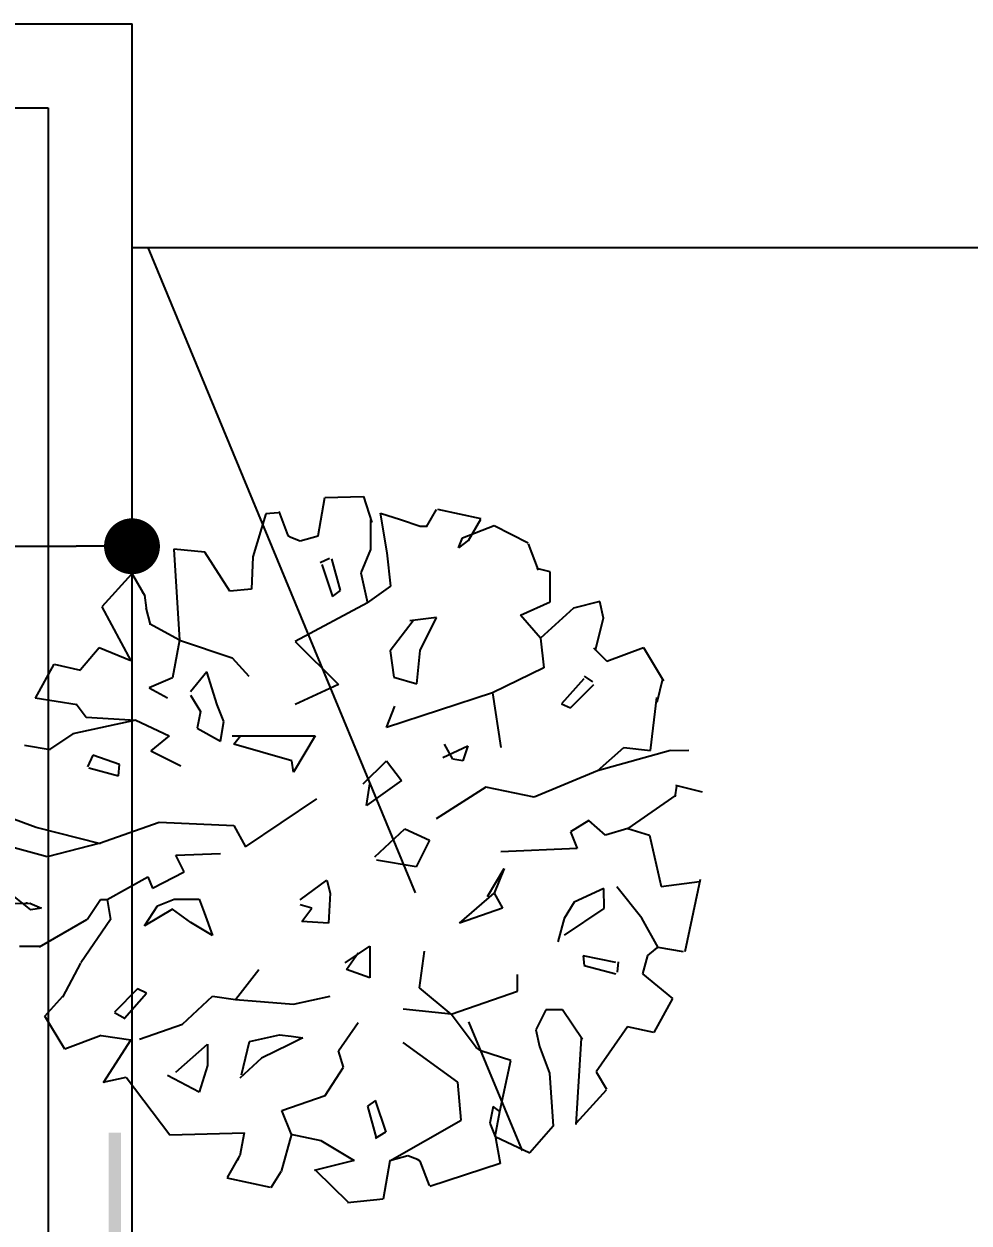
# Model space of a CAD drawing. Header units: millimetres. Extents: x 15495 to 166182, y -39946 to 18307.
# Drawn here: x 41944 to 42790, y 11658 to 12731 of the extents above; entities that cross this region are included whole.
import ezdxf
from ezdxf.enums import TextEntityAlignment as Align

# ---------------------------------------------------------------- set-up
doc = ezdxf.new("R2010")
doc.units = ezdxf.units.MM
doc.header["$LTSCALE"] = 1000
doc.linetypes.add('CENTER', pattern=[2, 1.25, -0.25, 0.25, -0.25])
doc.layers.get('0').update_dxf_attribs({"linetype": 'CONTINUOUS'})
for name, color, linetype in [('SF-A_ELSE-100', 6, 'CONTINUOUS'), ('SF-A_ELSE-50', 6, 'CONTINUOUS'), ('SF-E_DIM-50', 3, 'CONTINUOUS'), ('SF-E_TEXT-100', 3, 'CONTINUOUS'), ('SF-F_HIDE-100', 12, 'CONTINUOUS'), ('SF-F_HIDE-50', 12, 'CONTINUOUS'), ('SF_A_GARD', 3, 'CONTINUOUS')]:
    doc.layers.add(name, color=color, linetype=linetype)
doc.styles.add('DIM', font='romans.shx', dxfattribs={"width": 0.8, "bigfont": 'bigfont.shx'})
doc.styles.add('ROOM_TATE', font='romans.shx', dxfattribs={"width": 0.8, "bigfont": 'bigfont.shx'})
doc.dimstyles.new('DIM50_3_3', dxfattribs={"dimscale": 50, "dimtxt": 3, "dimasz": 1, "dimexe": 0, "dimexo": 1, "dimgap": 0.5, "dimtad": 1, "dimdec": 1, "dimdsep": 46, "dimlunit": 6, "dimtxsty": 'DIM', "dimblk1": 'DOT', "dimblk2": 'DOT', "dimsah": 1, "dimcen": 1, "dimclrd": 256, "dimclre": 256, "dimclrt": 256, "dimadec": 0, "dimazin": 0, "dimtfac": 1, "dimtdec": 1, "dimtix": 1, "dimtmove": 2, "dimatfit": 3, "dimldrblk": 'DOT', "dimfxl": 1, "dimtvp": 0.833333, "dimtolj": 1, "dimarcsym": 0})

# ---------------------------------------------------------------- blocks, each defined once
blk = doc.blocks.new('SF-BLOCK_100')
at = {"layer": 'SF-A_ELSE-100'}
for p, q in [((10800, 12800), (12000, 12800)), ((12000, 11050), (12000, 12800)), ((10880, 12725), (11925, 12725)), ((11925, 12725), (11925, 10975))]:
    blk.add_line(p, q, dxfattribs=at)
at = {"layer": 'SF-F_HIDE-100', "ltscale": 0.5}
blk.add_line((12000, 12600), (14400, 12600), dxfattribs=at)
at = {"layer": 'SF-F_HIDE-100', "linetype": 'CENTER', "ltscale": 0.5}
blk.add_line((12014.11, 12600), (14200, 7325), dxfattribs=at)
at = {"layer": 'SF_A_GARD'}
for p, q in [((12166.73, 12341.98), (12172.58, 12376.24)), ((12172.58, 12376.24), (12207.21, 12377.02)), ((12207.21, 12377.02), (12214.6, 12354)), ((12119.79, 12361.76), (12108.12, 12323.09)), ((12130.92, 12362.57), (12119.79, 12361.76)), ((12131.34, 12363.86), (12139.47, 12342.14)), ((12222.27, 12362.35), (12240.13, 12356.51)), ((12228.41, 12326.74), (12222.27, 12362.35)), ((12263.6, 12350), (12272.42, 12365.49)), ((12273.44, 12365.76), (12312.22, 12357.32)), ((12213.4, 12356.36), (12213.55, 12329.63)), ((12240.13, 12356.51), (12257.98, 12350.66)), ((12257.98, 12350.66), (12263.92, 12350.7)), ((12295.66, 12340.27), (12324.2, 12351.35)), ((12311.85, 12356.69), (12300.82, 12337.34)), ((12324.2, 12351.35), (12354.61, 12335.73)), ((12139.47, 12342.14), (12142.05, 12340.66)), ((12142.05, 12340.66), (12150.52, 12337.54)), ((12150.52, 12337.54), (12166.73, 12341.98)), ((12292.18, 12331.15), (12295.66, 12340.27)), ((12302.29, 12339.92), (12303.03, 12341.21)), ((12065.04, 12327.3), (12037.55, 12330.12)), ((12037.55, 12330.12), (12042.45, 12248.47)), ((12213.55, 12329.63), (12204.75, 12308.79)), ((12301.19, 12337.97), (12292.18, 12331.15)), ((12354.51, 12334.8), (12363.54, 12311.09)), ((12087.5, 12292.53), (12065.04, 12327.3)), ((12108.12, 12323.09), (12106.8, 12294.12)), ((12176.61, 12321.82), (12168.42, 12317.94)), ((12186.68, 12293), (12178.91, 12321.36)), ((12231.55, 12297.06), (12228.41, 12326.74)), ((11973.24, 12278.73), (11999.94, 12308.09)), ((12000.3, 12307.45), (12011.55, 12288.23)), ((12169.98, 12316.19), (12179.41, 12287.74)), ((12204.75, 12308.79), (12210.84, 12282.09)), ((12374.04, 12309.72), (12362.14, 12312.63)), ((12374.18, 12282.99), (12374.04, 12309.72)), ((12210.84, 12282.09), (12231.55, 12297.06)), ((12010.05, 12290.79), (12009.3, 12292.07)), ((12011.18, 12288.86), (12012.59, 12277.64)), ((12106.8, 12294.12), (12087.5, 12292.53)), ((12179.41, 12287.74), (12186.68, 12293)), ((11973.15, 12278.48), (11999.03, 12229.99)), ((12012.5, 12277.58), (12016.3, 12262.76)), ((12210.84, 12282.09), (12146.08, 12247.47)), ((12347.52, 12270.97), (12374.18, 12282.99)), ((12395.01, 12277.17), (12365.45, 12250.28)), ((12418.73, 12283.24), (12395.01, 12277.17)), ((12421.78, 12268.41), (12418.73, 12283.24)), ((12251.7, 12265.94), (12231.05, 12239.1)), ((12272.47, 12269.02), (12248.73, 12265.92)), ((12257.78, 12239.24), (12272.47, 12269.02)), ((12365.45, 12250.28), (12347.52, 12270.97)), ((12421.7, 12268.34), (12414.43, 12239.35)), ((12042.45, 12248.47), (12015.64, 12263.17)), ((12042.45, 12248.47), (12036.28, 12214.84)), ((12042.45, 12248.47), (12089.7, 12232.64)), ((12146.08, 12247.47), (12184.66, 12208.91)), ((12365.45, 12250.28), (12368.66, 12223.74)), ((11970.75, 12241.72), (11953.78, 12221.94)), ((11999.03, 12229.99), (11970.75, 12241.72)), ((12089.7, 12232.64), (12104.53, 12216.33)), ((12231.05, 12239.1), (12234.15, 12215.35)), ((12254.98, 12209.53), (12257.78, 12239.24)), ((12413.02, 12241.64), (12424.96, 12229.83)), ((12424.96, 12229.83), (12457.57, 12241.89)), ((12457.57, 12241.89), (12475.55, 12212.29)), ((11913.73, 12196.62), (11930.37, 12226.99)), ((11930.37, 12226.99), (11954, 12221.89)), ((12368.66, 12223.74), (12322.66, 12201.5)), ((12036.28, 12214.84), (12015.5, 12205.95)), ((12067.06, 12220.36), (12052.3, 12202.46)), ((12076.13, 12190.72), (12067.06, 12220.36)), ((12234.15, 12215.35), (12254.98, 12209.53)), ((12404.26, 12214.11), (12384.33, 12191.73)), ((12412.44, 12211.19), (12404.99, 12216.34)), ((12474.71, 12213.69), (12469.63, 12192.87)), ((12015.5, 12205.95), (12031.82, 12197.05)), ((12184.66, 12208.91), (12146.08, 12191.12)), ((12322.66, 12201.5), (12227.69, 12170.36)), ((12322.66, 12201.5), (12330.08, 12152.56)), ((12392.52, 12188.06), (12413.19, 12208.96)), ((11913.45, 12196.84), (11950.98, 12191.11)), ((11949.98, 12191.55), (11958.95, 12179.72)), ((12052.32, 12199.49), (12061.31, 12184.69)), ((12082.15, 12175.9), (12076.13, 12190.72)), ((12227.69, 12170.36), (12235.11, 12189.64)), ((12384.33, 12191.73), (12392.52, 12188.06)), ((12464.02, 12149.84), (12469.7, 12197.39)), ((11958.95, 12179.72), (12003.52, 12177)), ((12061.31, 12184.69), (12058.43, 12169.83)), ((12003.52, 12177), (11947.16, 12164.8)), ((12003.52, 12177), (12033.31, 12162.94)), ((12058.43, 12169.83), (12079.28, 12158.06)), ((12079.28, 12158.06), (12082.15, 12175.9)), ((11947.04, 12164.73), (11926.32, 12150.88)), ((12033.31, 12162.94), (12016.99, 12149.6)), ((12089.7, 12162.94), (12163.89, 12162.94)), ((12091.18, 12155.53), (12097.11, 12162.94)), ((12163.89, 12162.94), (12144.6, 12130.32)), ((11903.84, 12154.71), (11926.71, 12150.89)), ((12016.99, 12149.6), (12043.7, 12136.25)), ((12143.11, 12140.7), (12091.18, 12155.53)), ((12278.14, 12143.67), (12300.4, 12154.05)), ((12287.04, 12142.18), (12279.63, 12155.53)), ((12300.4, 12154.05), (12295.95, 12140.7)), ((12416.6, 12131.76), (12440.24, 12152.68)), ((12481.84, 12149.94), (12416.6, 12131.76)), ((12440.24, 12152.68), (12464.02, 12149.84)), ((12480.35, 12149.94), (12498.17, 12150.04)), ((11965.01, 12145.75), (11960.04, 12135.1)), ((11988.85, 12137.33), (11965.01, 12145.75)), ((11987.84, 12127.27), (11988.85, 12137.33)), ((12144.6, 12130.32), (12143.11, 12140.7)), ((12206.92, 12119.94), (12227.69, 12140.7)), ((12227.69, 12140.7), (12241.05, 12122.9)), ((12295.95, 12140.7), (12287.04, 12142.18)), ((11961.43, 12134.2), (11987.84, 12127.27)), ((12416.6, 12131.76), (12359.75, 12108.08)), ((12241.05, 12122.9), (12209.89, 12100.66)), ((12209.89, 12100.66), (12212.85, 12119.94)), ((12316.72, 12116.97), (12272.21, 12088.8)), ((12359.75, 12108.08), (12316.72, 12116.97)), ((12487.15, 12118), (12485.72, 12108.34)), ((12486.44, 12118.76), (12510.24, 12112.95)), ((12101.57, 12063.59), (12165.37, 12106.59)), ((12486.49, 12109.85), (12443.59, 12079.92)), ((11914.35, 12080.86), (11889.12, 12090.19)), ((11970.98, 12066.81), (12024.41, 12085.83)), ((12024.41, 12085.83), (12091.18, 12082.87)), ((12091.18, 12082.87), (12101.57, 12063.59)), ((12408.72, 12087.32), (12392.4, 12076.94)), ((12423.56, 12073.97), (12408.72, 12087.32)), ((11913.9, 12081.2), (11971.52, 12066.67)), ((12217.31, 12054.7), (12244.01, 12079.9)), ((12244.01, 12079.9), (12266.27, 12069.52)), ((12392.4, 12076.94), (12398.33, 12062.11)), ((12443.59, 12079.92), (12423.56, 12073.97)), ((12443.59, 12079.92), (12462.93, 12074.08)), ((12462.93, 12074.08), (12473.58, 12028.1)), ((11924, 12054.79), (11891.28, 12063.52)), ((11971.46, 12066.93), (11924, 12054.79)), ((12266.27, 12069.52), (12254.4, 12045.8)), ((12398.33, 12062.11), (12330.08, 12059.14)), ((12039.24, 12056.18), (12079.31, 12057.66)), ((12046.66, 12041.35), (12039.24, 12056.18)), ((12254.4, 12045.8), (12218.79, 12051.73)), ((12018.47, 12026.52), (12046.66, 12041.35)), ((12318.21, 12019.1), (12333.04, 12044.31)), ((12333.04, 12044.31), (12324.14, 12022.07)), ((11977.67, 12016.47), (12014.02, 12036.9)), ((12014.02, 12036.9), (12018.47, 12026.52)), ((12150.53, 12016.14), (12174.27, 12033.93)), ((12174.27, 12033.93), (12177.24, 12022.07)), ((12473.58, 12028.1), (12507.71, 12032.75)), ((12508.31, 12034.33), (12494.59, 11969.55)), ((11909.48, 12007.22), (11885.62, 12026.4)), ((12177.24, 12022.07), (12175.76, 11995.38)), ((12292.98, 11995.38), (12324.14, 12022.07)), ((12324.14, 12022.07), (12331.56, 12008.73)), ((12422.31, 12026.31), (12395.64, 12014.28)), ((12422.41, 12008.49), (12422.31, 12026.31)), ((12456.2, 11999.83), (12433.94, 12028)), ((11887.17, 12013.03), (11909.44, 12013.15)), ((11906.47, 12013.13), (11904.99, 12013.13)), ((11908.71, 12013.16), (11919.13, 12008.76)), ((11919.13, 12008.76), (11909.48, 12007.22)), ((11959.95, 11998.55), (11971.74, 12016.44)), ((11971.74, 12016.44), (11977.67, 12016.47)), ((11977.67, 12016.47), (11980.74, 11998.67)), ((12011.14, 11992.85), (12022.93, 12010.74)), ((12036.31, 12007.84), (12011.14, 11992.85)), ((12022.93, 12010.74), (12037.74, 12016.76)), ((12052.71, 11996.05), (12036.31, 12007.84)), ((12037.74, 12016.76), (12060.02, 12016.88)), ((12060.02, 12016.88), (12064.54, 12005.02)), ((12160.92, 12008.73), (12150.53, 12011.69)), ((12152.02, 11996.86), (12160.92, 12008.73)), ((12331.56, 12008.73), (12292.98, 11995.38)), ((12395.64, 12014.28), (12386.82, 11999.38)), ((12386.9, 11984.53), (12422.41, 12008.49)), ((11917.08, 11974.3), (11959.64, 11998.66)), ((11980.74, 11998.67), (11954.23, 11959.91)), ((12072.08, 11984.28), (12052.71, 11996.05)), ((12064.54, 12005.02), (12072.08, 11984.28)), ((12175.76, 11995.38), (12152.02, 11996.86)), ((12386.82, 11999.38), (12380.99, 11978.56)), ((12470.7, 11973.64), (12456.2, 11999.83)), ((11917.09, 11974.59), (11899.26, 11974.49)), ((12190.6, 11959.79), (12212.85, 11974.62)), ((12212.85, 11974.62), (12212.85, 11946.44)), ((12192.08, 11953.86), (12202.47, 11968.69)), ((12257.37, 11937.55), (12261.82, 11970.17)), ((12432.98, 11960.18), (12403.63, 11966.24)), ((12403.63, 11966.24), (12404.55, 11957.32)), ((12461.2, 11966.36), (12456.95, 11950.11)), ((12468.14, 11972.14), (12461.2, 11966.36)), ((12470.7, 11973.64), (12468.14, 11972.14)), ((12493.58, 11969.81), (12470.7, 11973.64)), ((11953.92, 11959.65), (11937.75, 11929.12)), ((12092.66, 11927.17), (12113.44, 11953.86)), ((12212.85, 11946.44), (12192.08, 11953.86)), ((12404.55, 11957.32), (12432.99, 11949.87)), ((12434.54, 11951.64), (12435.27, 11960.67)), ((12344.91, 11934.58), (12344.91, 11949.41)), ((12456.95, 11950.11), (12483.69, 11927.9)), ((12004.91, 11936.47), (11984.24, 11915.57)), ((11993.17, 11910.42), (12013.1, 11932.81)), ((12013.1, 11932.81), (12004.91, 11936.47)), ((12285.56, 11913.82), (12257.37, 11937.55)), ((12285.56, 11913.82), (12344.91, 11934.58)), ((11921.88, 11912.24), (11938.12, 11930.15)), ((12045.18, 11904.92), (12071.89, 11930.13)), ((12071.89, 11930.13), (12092.66, 11927.17)), ((12092.66, 11927.17), (12144.6, 11922.72)), ((12144.6, 11922.72), (12177.24, 11930.13)), ((12483.69, 11927.9), (12467.05, 11897.54)), ((11939.87, 11882.65), (11921.88, 11912.24)), ((11984.23, 11915.26), (11993.91, 11910.12)), ((12285.56, 11913.82), (12242.53, 11918.27)), ((12307.82, 11884.16), (12285.56, 11913.82)), ((12370.26, 11917.66), (12361.45, 11899.79)), ((12385.11, 11917.74), (12370.26, 11917.66)), ((12403.08, 11891.11), (12385.11, 11917.74)), ((12006.6, 11891.58), (12045.18, 11904.92)), ((12184.66, 11881.2), (12202.47, 11906.41)), ((12361.45, 11899.79), (12364.5, 11884.95)), ((12443.42, 11902.64), (12415.45, 11862.2)), ((12467.05, 11897.54), (12443.42, 11902.64)), ((11972.47, 11894.7), (11939.87, 11882.65)), ((11972.46, 11894.78), (11998.84, 11890.84)), ((11998.84, 11890.84), (11974.18, 11852.47)), ((12098.01, 11859.68), (12105.27, 11889.42)), ((12105.27, 11889.42), (12131.97, 11895.51)), ((12131.97, 11895.51), (12142.37, 11894.08)), ((12152.77, 11892.65), (12140.93, 11886.64)), ((12142.37, 11894.08), (12152.77, 11892.65)), ((12401.81, 11892.31), (12397.04, 11815.06)), ((12039.24, 11861.92), (12067.44, 11887.13)), ((12067.44, 11887.13), (12067.44, 11867.85)), ((12140.93, 11886.64), (12115.75, 11874.63)), ((12189.11, 11866.37), (12184.66, 11881.2)), ((12291.5, 11853.02), (12242.53, 11888.61)), ((12312.27, 11881.2), (12307.82, 11884.16)), ((12338.98, 11872.3), (12312.27, 11881.2)), ((12364.5, 11884.95), (12373.54, 11861.24)), ((12067.44, 11867.85), (12060.02, 11844.13)), ((12115.75, 11874.63), (12096.54, 11856.7)), ((12329.19, 11826.85), (12338.98, 11872.3)), ((11974.1, 11853.09), (11994.87, 11857.66)), ((11994.87, 11857.66), (12033.77, 11805.9)), ((12060.02, 11844.13), (12031.82, 11858.96)), ((12172.79, 11841.16), (12189.11, 11866.37)), ((12373.54, 11861.24), (12376.77, 11813.74)), ((12415.45, 11862.2), (12424.45, 11846.82)), ((12294.46, 11818.92), (12291.5, 11853.02)), ((12134.21, 11827.82), (12172.79, 11841.16)), ((12218.02, 11836.79), (12210.75, 11831.53)), ((12227.44, 11808.34), (12218.02, 11836.79)), ((12424.18, 11845.81), (12397.48, 11816.43)), ((12142.81, 11806.37), (12134.21, 11827.82)), ((12210.75, 11831.53), (12218.52, 11803.17)), ((12323.22, 11831.27), (12320.33, 11816.41)), ((12329.19, 11826.85), (12323.22, 11831.27)), ((12324.86, 11804.55), (12329.19, 11826.85)), ((12230.7, 11782.55), (12294.46, 11818.92)), ((12320.33, 11816.41), (12324.86, 11804.55)), ((12376.77, 11813.74), (12356.11, 11789.87)), ((12033.77, 11805.9), (12100.58, 11807.76)), ((12100.46, 11807.67), (12096.49, 11787.05)), ((12142.83, 11806.45), (12133.36, 11772.98)), ((12142.18, 11806.51), (12168.94, 11800.72)), ((12217.8, 11802.94), (12227.05, 11808.56)), ((12324.79, 11806.7), (12329.33, 11780.18)), ((12324.86, 11804.55), (12356.12, 11789.87)), ((12168.94, 11800.72), (12198.74, 11783.06)), ((12085.58, 11767.85), (12096.61, 11787.19)), ((12095.14, 11784.61), (12094.4, 11783.33)), ((12198.74, 11783.06), (12163.15, 11773.95)), ((12230.7, 11782.55), (12224.84, 11748.29)), ((12246.91, 11786.99), (12230.7, 11782.55)), ((12255.38, 11783.87), (12246.91, 11786.99)), ((12257.96, 11782.4), (12255.38, 11783.87)), ((12266.09, 11760.67), (12257.96, 11782.4)), ((12133.32, 11772.96), (12124.12, 11758.43)), ((12164.62, 11773.96), (12193, 11745.9)), ((12329.33, 11780.18), (12266.36, 11759.67)), ((12123.99, 11758.77), (12085.2, 11767.21)), ((12192.87, 11745.26), (12224.78, 11748.78))]:
    blk.add_line(p, q, dxfattribs=at)
at = {"layer": 'SF-E_TEXT-100', "style": 'ROOM_TATE', "width": 0.8}
blk.add_text('バルコニ｜', height=300, dxfattribs=at).set_placement((11456.61, 11627.92), align=Align.MIDDLE)
blk = doc.blocks.new('DOT')
at = {"color": 0, "linetype": 'ByBlock'}
blk.add_line((-0.5, 0), (-1, 0), dxfattribs=at)
at = {"color": 0, "linetype": 'ByBlock', "const_width": 0.5}
blk.add_lwpolyline([(-0.25, 0, 1), (0.25, 0, 1)], format="xyb", close=True, dxfattribs=at)
blk = doc.blocks.new('*D367')
at = {"layer": 'SF-E_DIM-50', "lineweight": -2}
for p, q in [((40740.7, 12352.4), (40740.7, 12263.6)), ((42040.7, 12352.4), (42040.7, 12263.6)), ((40790.7, 12263.6), (41990.7, 12263.6))]:
    blk.add_line(p, q, dxfattribs=at)
at = {"layer": 'SF-E_DIM-50', "lineweight": -2, "xscale": 50, "yscale": 50, "zscale": 50, "rotation": 180}
blk.add_blockref('DOT', (40740.7, 12263.6), dxfattribs=at)
at = {"layer": 'SF-E_DIM-50', "lineweight": -2, "xscale": 50, "yscale": 50, "zscale": 50}
blk.add_blockref('DOT', (42040.7, 12263.6), dxfattribs=at)
at = {"layer": 'SF-E_DIM-50', "insert": (41390.7, 12377.9), "char_height": 150, "attachment_point": 5, "style": 'DIM'}
blk.add_mtext('\\A1;1,300', dxfattribs=at)
blk = doc.blocks.new('_DOT')
at = {"color": 0, "linetype": 'ByBlock'}
blk.add_line((-0.5, 0), (-1, 0), dxfattribs=at)
at = {"color": 0, "linetype": 'ByBlock', "const_width": 0.5}
blk.add_lwpolyline([(-0.25, 0, 1), (0.25, 0, 1)], format="xyb", close=True, dxfattribs=at)
blk = doc.blocks.new('SF-BLOCK_50')
at = {"layer": 'SF-A_ELSE-50'}
for p, q in [((10800, 12800), (12000, 12800)), ((12000, 11050), (12000, 12800)), ((10880, 12725), (11925, 12725)), ((11925, 12725), (11925, 10975))]:
    blk.add_line(p, q, dxfattribs=at)
at = {"layer": 'SF-F_HIDE-50', "ltscale": 0.5}
blk.add_line((12000, 12600), (14400, 12600), dxfattribs=at)
at = {"layer": 'SF-F_HIDE-50', "linetype": 'CENTER', "ltscale": 0.5}
blk.add_line((12014.11, 12600), (14200, 7325), dxfattribs=at)
at = {"layer": 'SF_A_GARD'}
for p, q in [((12166.73, 12341.98), (12172.58, 12376.24)), ((12172.58, 12376.24), (12207.21, 12377.02)), ((12207.21, 12377.02), (12214.6, 12354)), ((12119.79, 12361.76), (12108.12, 12323.09)), ((12130.92, 12362.57), (12119.79, 12361.76)), ((12131.34, 12363.86), (12139.47, 12342.14)), ((12222.27, 12362.35), (12240.13, 12356.51)), ((12228.41, 12326.74), (12222.27, 12362.35)), ((12263.6, 12350), (12272.42, 12365.49)), ((12273.44, 12365.76), (12312.22, 12357.32)), ((12213.4, 12356.36), (12213.55, 12329.63)), ((12240.13, 12356.51), (12257.98, 12350.66)), ((12257.98, 12350.66), (12263.92, 12350.7)), ((12295.66, 12340.27), (12324.2, 12351.35)), ((12311.85, 12356.69), (12300.82, 12337.34)), ((12324.2, 12351.35), (12354.61, 12335.73)), ((12139.47, 12342.14), (12142.05, 12340.66)), ((12142.05, 12340.66), (12150.52, 12337.54)), ((12150.52, 12337.54), (12166.73, 12341.98)), ((12292.18, 12331.15), (12295.66, 12340.27)), ((12302.29, 12339.92), (12303.03, 12341.21)), ((12065.04, 12327.3), (12037.55, 12330.12)), ((12037.55, 12330.12), (12042.45, 12248.47)), ((12213.55, 12329.63), (12204.75, 12308.79)), ((12301.19, 12337.97), (12292.18, 12331.15)), ((12354.51, 12334.8), (12363.54, 12311.09)), ((12087.5, 12292.53), (12065.04, 12327.3)), ((12108.12, 12323.09), (12106.8, 12294.12)), ((12176.61, 12321.82), (12168.42, 12317.94)), ((12186.68, 12293), (12178.91, 12321.36)), ((12231.55, 12297.06), (12228.41, 12326.74)), ((11973.24, 12278.73), (11999.94, 12308.09)), ((12000.3, 12307.45), (12011.55, 12288.23)), ((12169.98, 12316.19), (12179.41, 12287.74)), ((12204.75, 12308.79), (12210.84, 12282.09)), ((12374.04, 12309.72), (12362.14, 12312.63)), ((12374.18, 12282.99), (12374.04, 12309.72)), ((12210.84, 12282.09), (12231.55, 12297.06)), ((12010.05, 12290.79), (12009.3, 12292.07)), ((12011.18, 12288.86), (12012.59, 12277.64)), ((12106.8, 12294.12), (12087.5, 12292.53)), ((12179.41, 12287.74), (12186.68, 12293)), ((11973.15, 12278.48), (11999.03, 12229.99)), ((12012.5, 12277.58), (12016.3, 12262.76)), ((12210.84, 12282.09), (12146.08, 12247.47)), ((12347.52, 12270.97), (12374.18, 12282.99)), ((12395.01, 12277.17), (12365.45, 12250.28)), ((12418.73, 12283.24), (12395.01, 12277.17)), ((12421.78, 12268.41), (12418.73, 12283.24)), ((12251.7, 12265.94), (12231.05, 12239.1)), ((12272.47, 12269.02), (12248.73, 12265.92)), ((12257.78, 12239.24), (12272.47, 12269.02)), ((12365.45, 12250.28), (12347.52, 12270.97)), ((12421.7, 12268.34), (12414.43, 12239.35)), ((12042.45, 12248.47), (12015.64, 12263.17)), ((12042.45, 12248.47), (12036.28, 12214.84)), ((12042.45, 12248.47), (12089.7, 12232.64)), ((12146.08, 12247.47), (12184.66, 12208.91)), ((12365.45, 12250.28), (12368.66, 12223.74)), ((11970.75, 12241.72), (11953.78, 12221.94)), ((11999.03, 12229.99), (11970.75, 12241.72)), ((12089.7, 12232.64), (12104.53, 12216.33)), ((12231.05, 12239.1), (12234.15, 12215.35)), ((12254.98, 12209.53), (12257.78, 12239.24)), ((12413.02, 12241.64), (12424.96, 12229.83)), ((12424.96, 12229.83), (12457.57, 12241.89)), ((12457.57, 12241.89), (12475.55, 12212.29)), ((11913.73, 12196.62), (11930.37, 12226.99)), ((11930.37, 12226.99), (11954, 12221.89)), ((12368.66, 12223.74), (12322.66, 12201.5)), ((12036.28, 12214.84), (12015.5, 12205.95)), ((12067.06, 12220.36), (12052.3, 12202.46)), ((12076.13, 12190.72), (12067.06, 12220.36)), ((12234.15, 12215.35), (12254.98, 12209.53)), ((12404.26, 12214.11), (12384.33, 12191.73)), ((12412.44, 12211.19), (12404.99, 12216.34)), ((12474.71, 12213.69), (12469.63, 12192.87)), ((12015.5, 12205.95), (12031.82, 12197.05)), ((12184.66, 12208.91), (12146.08, 12191.12)), ((12322.66, 12201.5), (12227.69, 12170.36)), ((12322.66, 12201.5), (12330.08, 12152.56)), ((12392.52, 12188.06), (12413.19, 12208.96)), ((11913.45, 12196.84), (11950.98, 12191.11)), ((11949.98, 12191.55), (11958.95, 12179.72)), ((12052.32, 12199.49), (12061.31, 12184.69)), ((12082.15, 12175.9), (12076.13, 12190.72)), ((12227.69, 12170.36), (12235.11, 12189.64)), ((12384.33, 12191.73), (12392.52, 12188.06)), ((12464.02, 12149.84), (12469.7, 12197.39)), ((11958.95, 12179.72), (12003.52, 12177)), ((12061.31, 12184.69), (12058.43, 12169.83)), ((12003.52, 12177), (11947.16, 12164.8)), ((12003.52, 12177), (12033.31, 12162.94)), ((12058.43, 12169.83), (12079.28, 12158.06)), ((12079.28, 12158.06), (12082.15, 12175.9)), ((11947.04, 12164.73), (11926.32, 12150.88)), ((12033.31, 12162.94), (12016.99, 12149.6)), ((12089.7, 12162.94), (12163.89, 12162.94)), ((12091.18, 12155.53), (12097.11, 12162.94)), ((12163.89, 12162.94), (12144.6, 12130.32)), ((11903.84, 12154.71), (11926.71, 12150.89)), ((12016.99, 12149.6), (12043.7, 12136.25)), ((12143.11, 12140.7), (12091.18, 12155.53)), ((12278.14, 12143.67), (12300.4, 12154.05)), ((12287.04, 12142.18), (12279.63, 12155.53)), ((12300.4, 12154.05), (12295.95, 12140.7)), ((12416.6, 12131.76), (12440.24, 12152.68)), ((12481.84, 12149.94), (12416.6, 12131.76)), ((12440.24, 12152.68), (12464.02, 12149.84)), ((12480.35, 12149.94), (12498.17, 12150.04)), ((11965.01, 12145.75), (11960.04, 12135.1)), ((11988.85, 12137.33), (11965.01, 12145.75)), ((11987.84, 12127.27), (11988.85, 12137.33)), ((12144.6, 12130.32), (12143.11, 12140.7)), ((12206.92, 12119.94), (12227.69, 12140.7)), ((12227.69, 12140.7), (12241.05, 12122.9)), ((12295.95, 12140.7), (12287.04, 12142.18)), ((11961.43, 12134.2), (11987.84, 12127.27)), ((12416.6, 12131.76), (12359.75, 12108.08)), ((12241.05, 12122.9), (12209.89, 12100.66)), ((12209.89, 12100.66), (12212.85, 12119.94)), ((12316.72, 12116.97), (12272.21, 12088.8)), ((12359.75, 12108.08), (12316.72, 12116.97)), ((12487.15, 12118), (12485.72, 12108.34)), ((12486.44, 12118.76), (12510.24, 12112.95)), ((12101.57, 12063.59), (12165.37, 12106.59)), ((12486.49, 12109.85), (12443.59, 12079.92)), ((11914.35, 12080.86), (11889.12, 12090.19)), ((11970.98, 12066.81), (12024.41, 12085.83)), ((12024.41, 12085.83), (12091.18, 12082.87)), ((12091.18, 12082.87), (12101.57, 12063.59)), ((12408.72, 12087.32), (12392.4, 12076.94)), ((12423.56, 12073.97), (12408.72, 12087.32)), ((11913.9, 12081.2), (11971.52, 12066.67)), ((12217.31, 12054.7), (12244.01, 12079.9)), ((12244.01, 12079.9), (12266.27, 12069.52)), ((12392.4, 12076.94), (12398.33, 12062.11)), ((12443.59, 12079.92), (12423.56, 12073.97)), ((12443.59, 12079.92), (12462.93, 12074.08)), ((12462.93, 12074.08), (12473.58, 12028.1)), ((11924, 12054.79), (11891.28, 12063.52)), ((11971.46, 12066.93), (11924, 12054.79)), ((12266.27, 12069.52), (12254.4, 12045.8)), ((12398.33, 12062.11), (12330.08, 12059.14)), ((12039.24, 12056.18), (12079.31, 12057.66)), ((12046.66, 12041.35), (12039.24, 12056.18)), ((12254.4, 12045.8), (12218.79, 12051.73)), ((12018.47, 12026.52), (12046.66, 12041.35)), ((12318.21, 12019.1), (12333.04, 12044.31)), ((12333.04, 12044.31), (12324.14, 12022.07)), ((11977.67, 12016.47), (12014.02, 12036.9)), ((12014.02, 12036.9), (12018.47, 12026.52)), ((12150.53, 12016.14), (12174.27, 12033.93)), ((12174.27, 12033.93), (12177.24, 12022.07)), ((12473.58, 12028.1), (12507.71, 12032.75)), ((12508.31, 12034.33), (12494.59, 11969.55)), ((11909.48, 12007.22), (11885.62, 12026.4)), ((12177.24, 12022.07), (12175.76, 11995.38)), ((12292.98, 11995.38), (12324.14, 12022.07)), ((12324.14, 12022.07), (12331.56, 12008.73)), ((12422.31, 12026.31), (12395.64, 12014.28)), ((12422.41, 12008.49), (12422.31, 12026.31)), ((12456.2, 11999.83), (12433.94, 12028)), ((11887.17, 12013.03), (11909.44, 12013.15)), ((11906.47, 12013.13), (11904.99, 12013.13)), ((11908.71, 12013.16), (11919.13, 12008.76)), ((11919.13, 12008.76), (11909.48, 12007.22)), ((11959.95, 11998.55), (11971.74, 12016.44)), ((11971.74, 12016.44), (11977.67, 12016.47)), ((11977.67, 12016.47), (11980.74, 11998.67)), ((12011.14, 11992.85), (12022.93, 12010.74)), ((12036.31, 12007.84), (12011.14, 11992.85)), ((12022.93, 12010.74), (12037.74, 12016.76)), ((12052.71, 11996.05), (12036.31, 12007.84)), ((12037.74, 12016.76), (12060.02, 12016.88)), ((12060.02, 12016.88), (12064.54, 12005.02)), ((12160.92, 12008.73), (12150.53, 12011.69)), ((12152.02, 11996.86), (12160.92, 12008.73)), ((12331.56, 12008.73), (12292.98, 11995.38)), ((12395.64, 12014.28), (12386.82, 11999.38)), ((12386.9, 11984.53), (12422.41, 12008.49)), ((11917.08, 11974.3), (11959.64, 11998.66)), ((11980.74, 11998.67), (11954.23, 11959.91)), ((12072.08, 11984.28), (12052.71, 11996.05)), ((12064.54, 12005.02), (12072.08, 11984.28)), ((12175.76, 11995.38), (12152.02, 11996.86)), ((12386.82, 11999.38), (12380.99, 11978.56)), ((12470.7, 11973.64), (12456.2, 11999.83)), ((11917.09, 11974.59), (11899.26, 11974.49)), ((12190.6, 11959.79), (12212.85, 11974.62)), ((12212.85, 11974.62), (12212.85, 11946.44)), ((12192.08, 11953.86), (12202.47, 11968.69)), ((12257.37, 11937.55), (12261.82, 11970.17)), ((12432.98, 11960.18), (12403.63, 11966.24)), ((12403.63, 11966.24), (12404.55, 11957.32)), ((12461.2, 11966.36), (12456.95, 11950.11)), ((12468.14, 11972.14), (12461.2, 11966.36)), ((12470.7, 11973.64), (12468.14, 11972.14)), ((12493.58, 11969.81), (12470.7, 11973.64)), ((11953.92, 11959.65), (11937.75, 11929.12)), ((12092.66, 11927.17), (12113.44, 11953.86)), ((12212.85, 11946.44), (12192.08, 11953.86)), ((12404.55, 11957.32), (12432.99, 11949.87)), ((12434.54, 11951.64), (12435.27, 11960.67)), ((12344.91, 11934.58), (12344.91, 11949.41)), ((12456.95, 11950.11), (12483.69, 11927.9)), ((12004.91, 11936.47), (11984.24, 11915.57)), ((11993.17, 11910.42), (12013.1, 11932.81)), ((12013.1, 11932.81), (12004.91, 11936.47)), ((12285.56, 11913.82), (12257.37, 11937.55)), ((12285.56, 11913.82), (12344.91, 11934.58)), ((11921.88, 11912.24), (11938.12, 11930.15)), ((12045.18, 11904.92), (12071.89, 11930.13)), ((12071.89, 11930.13), (12092.66, 11927.17)), ((12092.66, 11927.17), (12144.6, 11922.72)), ((12144.6, 11922.72), (12177.24, 11930.13)), ((12483.69, 11927.9), (12467.05, 11897.54)), ((11939.87, 11882.65), (11921.88, 11912.24)), ((11984.23, 11915.26), (11993.91, 11910.12)), ((12285.56, 11913.82), (12242.53, 11918.27)), ((12307.82, 11884.16), (12285.56, 11913.82)), ((12370.26, 11917.66), (12361.45, 11899.79)), ((12385.11, 11917.74), (12370.26, 11917.66)), ((12403.08, 11891.11), (12385.11, 11917.74)), ((12006.6, 11891.58), (12045.18, 11904.92)), ((12184.66, 11881.2), (12202.47, 11906.41)), ((12361.45, 11899.79), (12364.5, 11884.95)), ((12443.42, 11902.64), (12415.45, 11862.2)), ((12467.05, 11897.54), (12443.42, 11902.64)), ((11972.47, 11894.7), (11939.87, 11882.65)), ((11972.46, 11894.78), (11998.84, 11890.84)), ((11998.84, 11890.84), (11974.18, 11852.47)), ((12098.01, 11859.68), (12105.27, 11889.42)), ((12105.27, 11889.42), (12131.97, 11895.51)), ((12131.97, 11895.51), (12142.37, 11894.08)), ((12152.77, 11892.65), (12140.93, 11886.64)), ((12142.37, 11894.08), (12152.77, 11892.65)), ((12401.81, 11892.31), (12397.04, 11815.06)), ((12039.24, 11861.92), (12067.44, 11887.13)), ((12067.44, 11887.13), (12067.44, 11867.85)), ((12140.93, 11886.64), (12115.75, 11874.63)), ((12189.11, 11866.37), (12184.66, 11881.2)), ((12291.5, 11853.02), (12242.53, 11888.61)), ((12312.27, 11881.2), (12307.82, 11884.16)), ((12338.98, 11872.3), (12312.27, 11881.2)), ((12364.5, 11884.95), (12373.54, 11861.24)), ((12067.44, 11867.85), (12060.02, 11844.13)), ((12115.75, 11874.63), (12096.54, 11856.7)), ((12329.19, 11826.85), (12338.98, 11872.3)), ((11974.1, 11853.09), (11994.87, 11857.66)), ((11994.87, 11857.66), (12033.77, 11805.9)), ((12060.02, 11844.13), (12031.82, 11858.96)), ((12172.79, 11841.16), (12189.11, 11866.37)), ((12373.54, 11861.24), (12376.77, 11813.74)), ((12415.45, 11862.2), (12424.45, 11846.82)), ((12294.46, 11818.92), (12291.5, 11853.02)), ((12134.21, 11827.82), (12172.79, 11841.16)), ((12218.02, 11836.79), (12210.75, 11831.53)), ((12227.44, 11808.34), (12218.02, 11836.79)), ((12424.18, 11845.81), (12397.48, 11816.43)), ((12142.81, 11806.37), (12134.21, 11827.82)), ((12210.75, 11831.53), (12218.52, 11803.17)), ((12323.22, 11831.27), (12320.33, 11816.41)), ((12329.19, 11826.85), (12323.22, 11831.27)), ((12324.86, 11804.55), (12329.19, 11826.85)), ((12230.7, 11782.55), (12294.46, 11818.92)), ((12320.33, 11816.41), (12324.86, 11804.55)), ((12376.77, 11813.74), (12356.11, 11789.87)), ((12033.77, 11805.9), (12100.58, 11807.76)), ((12100.46, 11807.67), (12096.49, 11787.05)), ((12142.83, 11806.45), (12133.36, 11772.98)), ((12142.18, 11806.51), (12168.94, 11800.72)), ((12217.8, 11802.94), (12227.05, 11808.56)), ((12324.79, 11806.7), (12329.33, 11780.18)), ((12324.86, 11804.55), (12356.12, 11789.87)), ((12168.94, 11800.72), (12198.74, 11783.06)), ((12085.58, 11767.85), (12096.61, 11787.19)), ((12095.14, 11784.61), (12094.4, 11783.33)), ((12198.74, 11783.06), (12163.15, 11773.95)), ((12230.7, 11782.55), (12224.84, 11748.29)), ((12246.91, 11786.99), (12230.7, 11782.55)), ((12255.38, 11783.87), (12246.91, 11786.99)), ((12257.96, 11782.4), (12255.38, 11783.87)), ((12266.09, 11760.67), (12257.96, 11782.4)), ((12133.32, 11772.96), (12124.12, 11758.43)), ((12164.62, 11773.96), (12193, 11745.9)), ((12329.33, 11780.18), (12266.36, 11759.67)), ((12123.99, 11758.77), (12085.2, 11767.21)), ((12192.87, 11745.26), (12224.78, 11748.78))]:
    blk.add_line(p, q, dxfattribs=at)
at = {"layer": 'SF-E_DIM-50'}
dim = blk.add_linear_dim(base=(12000, 12332.57), p1=(10700, 12471.41), p2=(12000, 12471.41), dimstyle='DIM50_3_3', dxfattribs=at)
dim.commit()
dim.dimension.update_dxf_attribs({"geometry": '*D367', "text_midpoint": (11350, 12446.85), "insert": (-30040.71, 69)})

msp = doc.modelspace()

# ---------------------------------------------------------------- block references
for name in ['SF-BLOCK_100', 'SF-BLOCK_50']:
    msp.add_blockref(name, (30040.7, -69))

doc.saveas('drawing.dxf')
